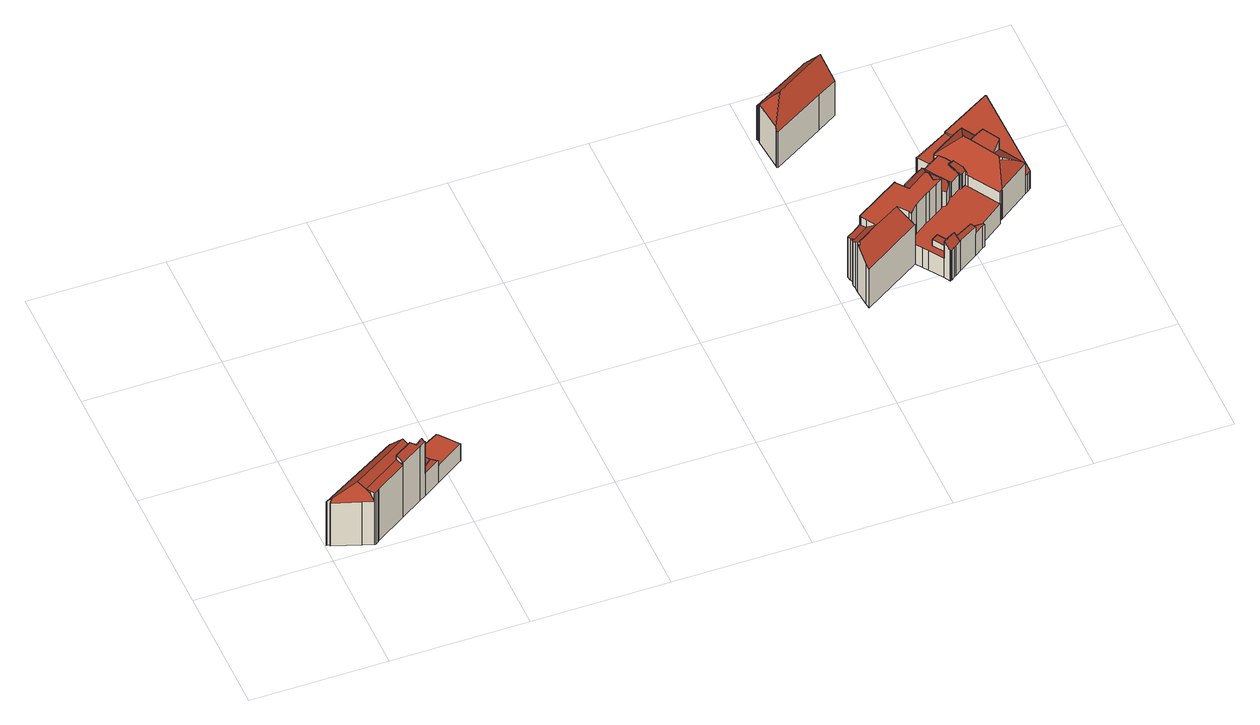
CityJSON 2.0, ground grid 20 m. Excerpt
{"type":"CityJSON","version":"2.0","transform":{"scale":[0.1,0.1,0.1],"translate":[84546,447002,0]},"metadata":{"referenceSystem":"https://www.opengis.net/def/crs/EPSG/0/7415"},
"CityObjects":{
"building1":{"type":"Building","attributes":{"dak_type":"slanted","data_area":73.02,"data_coverage":0.806,"geconstateerd":false,"gid":11568475,"h_dak_50p":9.5,"h_dak_70p":10.15,"h_dak_max":11.02,"h_dak_min":3.42,"h_maaiveld":0.369,"kas_warenhuis":false,"lod11_replace":false,"ondergronds_type":"above ground","oorspronkelijkbouwjaar":1920,"pw_actueel":"yes","pw_bron":"ahn3","reconstructie_methode":"tudelft3d-geoflow","reconstruction_skipped":false,"rmse_lod12":4.09,"rmse_lod13":0.661,"rmse_lod22":0.0563,"rn":1,"status":"Pand in gebruik","t_run":141.52,"val3dity_codes_lod12":"[]","val3dity_codes_lod13":"[]","val3dity_codes_lod22":"[]"},"children":["building1-1"]},
"building1-1":{"type":"BuildingPart","parents":["building1"],"geometry":[{"type":"Solid","lod":"2.2","boundaries":[[[[0,1,2,3,4,5,6,7,8,9,10,11,12,13,14,15,16,17,18,19,20,21]],[[22,9,8,23]],[[24,25,3,2,26]],[[27,5,4,28]],[[29,30,31,32]],[[33,13,12,30,29]],[[34,6,5,27]],[[35,20,19,36]],[[37,7,6,34]],[[38,39,40]],[[41,42,43,44,45]],[[46,47,48,49]],[[23,8,7,37]],[[50,51,52,53]],[[47,11,10,54]],[[32,31,55,56]],[[56,55,57,42,41]],[[45,44,51,50]],[[44,43,58,59]],[[49,48,60,61,62]],[[62,61,57,55]],[[63,18,17,64]],[[65,16,15,66]],[[54,10,9,22]],[[28,4,3,25]],[[67,68,25,24]],[[61,60,69,70]],[[70,69,68,67]],[[30,12,11,47,46]],[[59,58,71,72]],[[53,52,73,74]],[[74,73,14,13,33]],[[66,15,14,73]],[[75,26,2,1,76]],[[77,0,21,78]],[[78,21,20,35]],[[76,1,0,77]],[[39,38,36,79]],[[79,36,19,18,63]],[[64,17,16,65]],[[72,71,26,75]],[[62,55,31,30,46,49]],[[47,54,22,23,37,34,27,28,25,68,69,60,48]],[[80,81,82,83,40,84,85,51,44,59]],[[74,33,29,32,56,41,45,50,53]],[[59,72,75,76,77,86,82,81,80]],[[36,38,40,83,82,86,77,78,35]],[[79,63,64,65,66,73,52,51,85,84,40,39]],[[26,71,58,43,42,57,61,70,67,24]]]],"semantics":{"surfaces":[{"type":"GroundSurface"},{"type":"WallSurface","on_footprint_edge":true},{"type":"WallSurface","on_footprint_edge":false},{"type":"RoofSurface"}],"values":[[0,1,1,1,2,1,1,1,1,2,2,2,1,2,1,2,2,2,2,2,2,1,1,1,1,2,2,2,1,2,2,1,1,1,1,1,1,2,1,1,2,3,3,3,3,3,3,3,3]]}}]},
"building2":{"type":"Building","attributes":{"dak_type":"slanted","data_area":175.58,"data_coverage":0.934,"geconstateerd":false,"gid":11568481,"h_dak_50p":7.02,"h_dak_70p":8.61,"h_dak_max":9.51,"h_dak_min":3.62,"h_maaiveld":0.147,"kas_warenhuis":false,"lod11_replace":false,"ondergronds_type":"above ground","oorspronkelijkbouwjaar":1880,"pw_actueel":"yes","pw_bron":"ahn3","reconstructie_methode":"tudelft3d-geoflow","reconstruction_skipped":false,"rmse_lod12":2.94,"rmse_lod13":3.08,"rmse_lod22":0.192,"rn":1,"status":"Pand in gebruik","t_run":358.5,"val3dity_codes_lod12":"[]","val3dity_codes_lod13":"[]","val3dity_codes_lod22":"[]"},"children":["building2-1"]},
"building2-1":{"type":"BuildingPart","parents":["building2"],"geometry":[{"type":"Solid","lod":"2.2","boundaries":[[[[87,88,89,90,91,92,93,94,95,96,97,98,99,100,101,102,103,104,105,106,107,108,109,110,111,112,113,114,115,116,117,118,119,120,121,122,123,124,125,126,127,128,129,130,131,132,133,134,135,136,137,138,139,140,141]],[[142,108,107,143]],[[144,91,90,145]],[[146,92,91,144]],[[147,148,149,150]],[[151,152,153,154]],[[155,119,118,156]],[[157,128,127,158]],[[159,106,105,160]],[[143,107,106,159]],[[161,134,133,162]],[[163,114,113,164]],[[165,120,119,155]],[[164,113,112,166]],[[166,112,111,167]],[[168,169,170,152,151,171]],[[145,90,89,172,173]],[[174,97,96,175]],[[176,94,93,177]],[[178,179,132,131,180]],[[181,182,183,184]],[[185,130,129,186]],[[187,188,189]],[[190,191,192,193]],[[194,195,196]],[[197,198,199,200]],[[201,202,203,204]],[[198,135,134,161]],[[204,203,179,178]],[[205,206,207,208]],[[209,208,207,202,201]],[[186,129,128,157]],[[180,131,130,185]],[[188,187,210,211]],[[212,102,101,213]],[[177,93,92,146]],[[214,103,102,212]],[[215,98,97,174]],[[216,99,98,215]],[[217,104,103,214]],[[218,139,138,219]],[[219,138,137,220]],[[221,222,223]],[[224,225,226,227]],[[173,172,222,221]],[[172,89,88,228]],[[229,116,115,230]],[[231,109,108,142]],[[232,124,123,233]],[[234,235,125,124,232,236]],[[171,237,238]],[[235,234,238]],[[233,123,122,239]],[[240,241,242,243,244]],[[158,127,126,245]],[[237,171,151,208,209]],[[245,126,125,235]],[[246,247,248,249]],[[250,251,252]],[[253,254,255,256]],[[257,258,259,260]],[[261,262,170,169]],[[236,232,169,168]],[[239,122,121,182,181]],[[251,250,263]],[[264,167,111,110,265]],[[148,147,266]],[[267,268,269,270]],[[271,272,263]],[[273,274,272,271]],[[184,183,262,261]],[[150,149,95,94,176,275]],[[275,176,276,277]],[[182,121,120,165]],[[278,279,280,281]],[[156,118,117,282]],[[282,117,116,229]],[[277,276,283,194]],[[175,96,95,149]],[[283,195,194]],[[227,226,284]],[[193,192,167,264]],[[244,243,285,286]],[[286,285,287,288]],[[243,242,258,257]],[[211,210,289,290,291]],[[230,115,114,163]],[[160,105,104,217]],[[281,280,191,190]],[[292,87,141,293]],[[293,141,140,294]],[[265,110,109,231]],[[291,290,247,246]],[[249,248,241,240]],[[288,287,295,296]],[[296,295,274,273]],[[297,100,99,216]],[[213,101,100,297]],[[270,269,279,278]],[[298,299,300,268,267]],[[299,298,301]],[[294,140,139,218,302]],[[260,259,303,304]],[[304,303,300,299]],[[302,218,305,306]],[[307,308,254,253]],[[306,305,308,307]],[[228,88,87,292]],[[256,255,225,224]],[[200,199,289,210]],[[220,137,136,309]],[[309,136,135,198,197]],[[162,133,132,179]],[[154,153,206,205]],[[245,235,238,237,209,201,204,178,180,185,186,157,158]],[[236,168,171,238,234]],[[239,181,184,261,169,232,233]],[[296,273,271,263,250,252,266,147,150,275,277,194,196,310,189,188,211,291,246,249,240,244,286,288]],[[176,177,146,144,145,173,221,223,311,283,276]],[[149,148,266,252,251,312,313,215,174,175]],[[264,265,231,142,143,159,160,217,214,212,213,297,216,314,278,281,190,193]],[[301,298,267,270,278,314,216,215,313,312,251,263,272]],[[304,299,301,272,274,295,287,285,243,257,260]],[[308,305,218,219,220,309,197,200,210,187,189,310,284,226,225,255,254]],[[227,284,310,196,195,283,311,223,222,172,228,292,293,294,302,306,307,253,256,224]],[[161,162,179,203,202,207,206,153,152,170,262,183,182,165,155,156,282,229,230,163,164,166,167,192,191,280,279,269,268,300,303,259,258,242,241,248,247,290,289,199,198]],[[154,205,208,151]]]],"semantics":{"surfaces":[{"type":"GroundSurface"},{"type":"WallSurface","on_footprint_edge":true},{"type":"WallSurface","on_footprint_edge":false},{"type":"RoofSurface"}],"values":[[0,1,1,1,2,2,1,1,1,1,1,1,1,1,1,2,1,1,1,1,2,1,2,2,2,2,2,1,2,2,2,1,1,2,1,1,1,1,1,1,1,1,2,2,2,1,1,1,1,1,2,2,1,2,1,2,1,2,2,2,2,2,2,1,2,1,2,2,2,2,2,1,2,1,2,1,1,2,1,2,2,2,2,2,2,2,1,1,2,1,1,1,2,2,2,2,1,1,2,2,2,1,2,2,2,2,2,1,2,2,1,1,1,2,3,3,3,3,3,3,3,3,3,3,3,3,3]]}}]},
"building3":{"type":"Building","attributes":{"dak_type":"slanted","data_area":55.01,"data_coverage":0.897,"geconstateerd":false,"gid":11568478,"h_dak_50p":8.01,"h_dak_70p":8.57,"h_dak_max":9.74,"h_dak_min":6.32,"h_maaiveld":0.11,"kas_warenhuis":false,"lod11_replace":false,"ondergronds_type":"above ground","oorspronkelijkbouwjaar":1881,"pw_actueel":"yes","pw_bron":"ahn3","reconstructie_methode":"tudelft3d-geoflow","reconstruction_skipped":false,"rmse_lod12":0.979,"rmse_lod13":1.04,"rmse_lod22":0.0903,"rn":1,"status":"Pand in gebruik","t_run":108.58,"val3dity_codes_lod12":"[]","val3dity_codes_lod13":"[]","val3dity_codes_lod22":"[]"},"children":["building3-1"]},
"building3-1":{"type":"BuildingPart","parents":["building3"],"geometry":[{"type":"Solid","lod":"2.2","boundaries":[[[[315,316,317,318,319,320,321,322,323,324,325,326,327,328,329,330]],[[331,332,333,334]],[[335,318,317,336]],[[337,323,322,338]],[[339,329,328,340]],[[341,319,318,335]],[[342,320,319,341]],[[343,326,325,344]],[[338,322,321,345]],[[345,321,320,342]],[[346,330,329,339]],[[347,315,330,346]],[[348,324,323,337]],[[332,331,349]],[[336,317,316,350]],[[350,316,315,347]],[[340,328,327,351]],[[351,327,326,343]],[[344,325,324,348]],[[334,333,352]],[[332,349,335,336,333]],[[352,353,351,343,344,348,337,338,345,342,341,335,349,331,334]],[[351,353,352,333,336,350,347,346,339,340]]]],"semantics":{"surfaces":[{"type":"GroundSurface"},{"type":"WallSurface","on_footprint_edge":false},{"type":"WallSurface","on_footprint_edge":true},{"type":"RoofSurface"}],"values":[[0,1,2,2,2,2,2,2,2,2,2,2,2,1,2,2,2,2,2,1,3,3,3]]}}]},
"building4":{"type":"Building","attributes":{"dak_type":"slanted","data_area":143.09,"data_coverage":0.945,"geconstateerd":false,"gid":11568484,"h_dak_50p":4.04,"h_dak_70p":6.71,"h_dak_max":8.53,"h_dak_min":3.61,"h_maaiveld":0.589,"kas_warenhuis":false,"lod11_replace":false,"ondergronds_type":"above ground","oorspronkelijkbouwjaar":1987,"pw_actueel":"yes","pw_bron":"ahn3","reconstructie_methode":"tudelft3d-geoflow","reconstruction_skipped":false,"rmse_lod12":2.1,"rmse_lod13":1.98,"rmse_lod22":0.122,"rn":1,"status":"Pand in gebruik","t_run":275.83,"val3dity_codes_lod12":"[]","val3dity_codes_lod13":"[]","val3dity_codes_lod22":"[]"},"children":["building4-1"]},
"building4-1":{"type":"BuildingPart","parents":["building4"],"geometry":[{"type":"Solid","lod":"2.2","boundaries":[[[[354,355,356,357,358,359,360,361,362,363,364,365,366,367,368,369,370,371,372,373,374,375,376,377,378,379,380,381,382,383]],[[384,368,367,385]],[[386,387,388]],[[389,382,381,390]],[[390,381,380,391]],[[392,374,373,393]],[[394,377,376,395]],[[393,373,372,396]],[[396,372,371,397]],[[397,371,370,398]],[[399,375,374,392]],[[395,376,375,400]],[[401,402,387,386]],[[403,383,382,389]],[[404,364,363,405,406]],[[406,405,407,408]],[[409,378,377,394]],[[410,379,378,409]],[[410,411,412]],[[391,380,379,410,412]],[[412,411,413,414]],[[415,416,417,418]],[[419,420,416,415]],[[421,359,358,422,423]],[[424,425,426,427]],[[428,357,356,429]],[[430,431,432,433]],[[400,375,399]],[[434,435,436,437]],[[438,361,360,439]],[[414,413,440,441]],[[429,356,355,442]],[[437,436,443]],[[439,360,359,421]],[[444,445,446]],[[446,447,448]],[[449,450,451]],[[405,363,362,452]],[[453,365,364,404]],[[450,454,369,368,384]],[[442,355,354,455]],[[456,435,434]],[[422,358,357,428]],[[423,422,425,457]],[[457,425,424]],[[455,354,383,403]],[[398,370,369,454]],[[458,459,400,399]],[[433,432,459,458]],[[460,461,441,462]],[[462,441,440,431,430]],[[427,426,463,464]],[[465,466,461,460]],[[448,447,402,401]],[[467,465,468,469]],[[445,444,418,470]],[[464,463,420,419]],[[469,468,447]],[[470,418,417,466,465,467]],[[408,407,471]],[[452,362,361,438]],[[449,454,450]],[[385,367,366,472]],[[472,366,365,453]],[[437,443,424,427,464,419,415,418,444,446,473,474,456,434]],[[423,457,424,443,436,435,475,421]],[[454,449,451,471,407,405,452,438,439,421,475,435,456,474,473,446,448,401,386,388,476,392,393,396,397,398]],[[387,477,460,462,430,433,458,399,392,476,388]],[[432,431,440,413,411,410,409,394,395,400,459]],[[470,467,469,447,446,445]],[[447,468,465,460,477,387,402]],[[385,472,453,404,406,408,471,451,450,384]],[[455,403,389,390,391,412,414,441,461,466,417,416,420,463,426,425,422,428,429,442]]]],"semantics":{"surfaces":[{"type":"GroundSurface"},{"type":"WallSurface","on_footprint_edge":true},{"type":"WallSurface","on_footprint_edge":false},{"type":"RoofSurface"}],"values":[[0,1,2,1,1,1,1,1,1,1,1,1,2,1,1,2,1,1,2,1,2,2,2,1,2,1,2,1,2,1,2,1,2,1,2,2,2,1,1,1,1,2,1,2,2,1,1,2,2,2,2,2,2,2,2,2,2,2,2,2,1,2,1,1,3,3,3,3,3,3,3,3,3]]}}]}
},
"vertices":[
[8,27,4],[1,28,4],[116,91,4],[158,113,4],[160,115,4],[200,137,4],[201,137,4],[203,135,4],[224,109,4],[223,109,4],[182,82,4],[181,82,4],[156,66,4],[147,60,4],[115,40,4],[68,10,4],[67,9,4],[62,6,4],[61,6,4],[60,6,4],[45,11,4],[5,25,4],[223,109,36],[224,109,36],[158,113,41],[158,113,36],[116,91,42],[200,137,36],[160,115,36],[156,66,105],[156,66,46],[155,68,46],[155,68,105],[147,60,105],[201,137,36],[45,11,85],[60,6,85],[203,135,36],[57,12,95],[57,12,100],[53,16,101],[143,64,106],[143,64,42],[136,70,42],[136,70,101],[136,70,107],[181,82,46],[181,82,36],[180,82,36],[180,82,46],[110,53,108],[110,53,101],[114,43,100],[114,43,106],[182,82,36],[154,72,47],[154,72,106],[154,72,41],[129,77,42],[129,77,110],[172,87,36],[172,87,41],[172,87,47],[61,6,100],[62,6,100],[67,9,100],[68,10,100],[160,111,41],[160,111,36],[176,90,36],[176,90,41],[119,88,42],[119,88,95],[115,40,100],[115,40,105],[116,91,91],[1,28,85],[8,27,89],[5,25,83],[60,6,100],[106,62,110],[49,27,111],[44,24,111],[50,18,104],[53,17,101],[54,17,101],[39,24,108],
[828,229,1],[828,230,1],[829,234,1],[827,237,1],[826,243,1],[831,246,1],[835,248,1],[849,257,1],[915,299,1],[952,322,1],[966,330,1],[965,329,1],[972,333,1],[971,334,1],[972,334,1],[981,340,1],[998,351,1],[999,349,1],[1004,343,1],[1009,334,1],[1005,332,1],[1003,330,1],[1007,317,1],[1008,316,1],[1010,307,1],[1011,306,1],[1020,311,1],[1030,295,1],[1043,274,1],[1047,267,1],[1049,264,1],[1050,262,1],[1050,261,1],[1013,234,1],[1014,232,1],[1015,229,1],[1011,227,1],[998,218,1],[969,199,1],[959,192,1],[957,191,1],[952,187,1],[951,187,1],[950,186,1],[949,186,1],[944,195,1],[930,216,1],[925,223,1],[918,233,1],[831,179,1],[831,180,1],[830,188,1],[828,212,1],[828,221,1],[827,225,1],[1003,330,64],[1005,332,64],[826,243,76],[827,237,78],[831,246,76],[916,297,93],[916,297,71],[915,299,69],[915,299,93],[963,207,47],[963,207,37],[948,230,37],[948,230,47],[1050,261,38],[1050,262,38],[952,187,56],[957,191,56],[1009,334,64],[1004,343,64],[925,223,37],[930,216,37],[1030,295,38],[1020,311,38],[1013,234,37],[1011,306,38],[1010,307,38],[994,226,54],[994,226,42],[994,226,37],[963,207,57],[829,234,76],[829,234,78],[966,330,71],[952,322,71],[849,257,77],[835,248,76],[944,195,68],[944,195,37],[949,186,57],[1014,232,42],[1014,232,37],[1011,232,37],[1011,232,42],[950,186,56],[951,187,56],[912,241,80],[912,241,93],[901,256,93],[1009,306,65],[1009,306,38],[1009,307,38],[1009,307,65],[855,247,93],[855,247,80],[862,234,93],[918,233,74],[918,233,37],[917,234,37],[917,234,74],[949,198,68],[949,198,37],[945,196,37],[945,196,68],[938,223,48],[938,223,37],[953,201,37],[953,201,47],[953,201,68],[914,238,78],[914,238,92],[981,340,65],[972,334,65],[998,351,64],[965,329,73],[972,333,65],[999,349,64],[828,212,92],[830,188,78],[831,180,73],[830,234,79],[830,234,77],[831,232,79],[841,220,93],[841,220,92],[842,220,92],[842,220,93],[828,230,79],[1047,267,38],[1043,274,38],[1007,317,65],[998,218,42],[1011,227,42],[969,199,57],[969,199,56],[998,218,54],[963,207,67],[968,199,57],[1015,229,42],[965,276,92],[965,276,38],[974,282,38],[974,282,68],[974,282,92],[959,192,56],[946,264,92],[946,264,38],[951,267,38],[951,267,92],[960,301,93],[960,301,94],[959,301,93],[832,214,93],[832,214,92],[841,219,92],[841,219,93],[976,284,68],[976,284,38],[983,284,38],[983,284,64],[1003,232,42],[1003,232,37],[961,301,93],[1010,307,65],[1008,316,65],[929,281,93],[990,294,71],[990,294,38],[991,295,38],[991,295,69],[962,301,93],[962,301,92],[963,299,93],[963,299,90],[849,257,93],[850,256,77],[850,256,93],[994,298,65],[994,298,38],[995,297,38],[995,297,65],[1049,264,38],[855,247,79],[858,231,93],[972,284,71],[972,284,92],[967,285,74],[967,285,92],[914,238,37],[926,250,38],[926,250,92],[828,229,80],[827,225,82],[828,221,86],[964,285,76],[964,285,92],[971,334,65],[989,293,72],[989,293,68],[989,293,38],[988,296,72],[828,212,93],[990,293,38],[990,293,68],[830,209,90],[830,209,96],[830,212,93],[830,212,92],[831,179,73],[862,233,93],[853,247,79],[960,303,93],[962,310,87],[975,327,65],
[816,467,1],[814,467,1],[814,471,1],[810,518,1],[810,519,1],[813,521,1],[810,523,1],[809,526,1],[893,575,1],[897,578,1],[900,573,1],[909,553,1],[910,553,1],[921,530,1],[921,529,1],[892,512,1],[833,507,97],[833,507,96],[834,507,96],[834,507,98],[810,518,72],[814,471,73],[893,575,62],[809,526,63],[921,529,65],[921,530,67],[810,519,71],[813,521,71],[909,553,96],[900,573,69],[810,523,66],[892,512,66],[816,467,67],[897,578,62],[828,511,91],[814,467,68],[910,553,97],[835,508,97],[909,552,97],
[1109,303,6],[1108,302,6],[1104,299,6],[1100,297,6],[1099,296,6],[1054,264,6],[1053,263,6],[1050,261,6],[1022,307,6],[1020,309,6],[1020,311,6],[1015,308,6],[1012,306,6],[1011,306,6],[1011,307,6],[1004,329,6],[1003,330,6],[1004,331,6],[1009,334,6],[998,351,6],[994,358,6],[995,359,6],[980,382,6],[979,383,6],[984,385,6],[1031,412,6],[1105,456,6],[1106,456,6],[1107,456,6],[1109,305,6],[1011,307,65],[1011,306,65],[1034,354,85],[1034,354,84],[1032,353,84],[1107,456,38],[1106,456,38],[1105,456,38],[994,358,61],[998,351,61],[979,383,37],[980,382,37],[1009,334,62],[1004,331,57],[1003,330,56],[995,359,61],[995,359,37],[1035,352,85],[1035,352,84],[1109,305,39],[1020,311,64],[1020,309,59],[1020,309,64],[1021,309,60],[1021,309,63],[984,385,37],[1031,412,36],[1031,412,37],[1031,412,39],[1042,394,37],[1042,394,39],[1080,327,64],[1080,327,39],[1077,333,39],[1077,333,64],[1082,326,63],[1082,326,39],[1054,264,62],[1099,296,39],[1099,296,62],[1098,297,64],[1098,297,39],[1097,299,39],[1097,299,64],[1100,297,39],[1104,299,39],[1031,382,61],[1031,382,37],[1010,369,37],[1010,369,61],[1063,297,86],[1063,297,81],[1067,298,80],[1067,298,84],[1050,261,59],[1053,263,61],[1044,389,37],[1044,389,39],[1108,302,39],[1087,299,70],[1076,331,65],[1076,331,83],[1060,310,84],[1040,344,84],[1040,344,85],[1004,329,57],[1004,329,65],[1012,335,64],[1022,307,59],[1015,308,64],[1004,329,56],[1109,303,39],[1064,301,84],[1098,297,63],[997,361,61],[997,361,37],[1045,387,64],[1045,387,39],[1044,389,61],[1081,326,39],[1081,326,64],[1063,357,64],[1063,357,39],[1063,357,84],[1052,351,73],[1052,351,84],[1077,333,83],[1020,321,63],[1012,306,65],[1060,309,84],[1063,304,84],[1054,265,63],[1000,357,65],[1037,363,78]
]}
